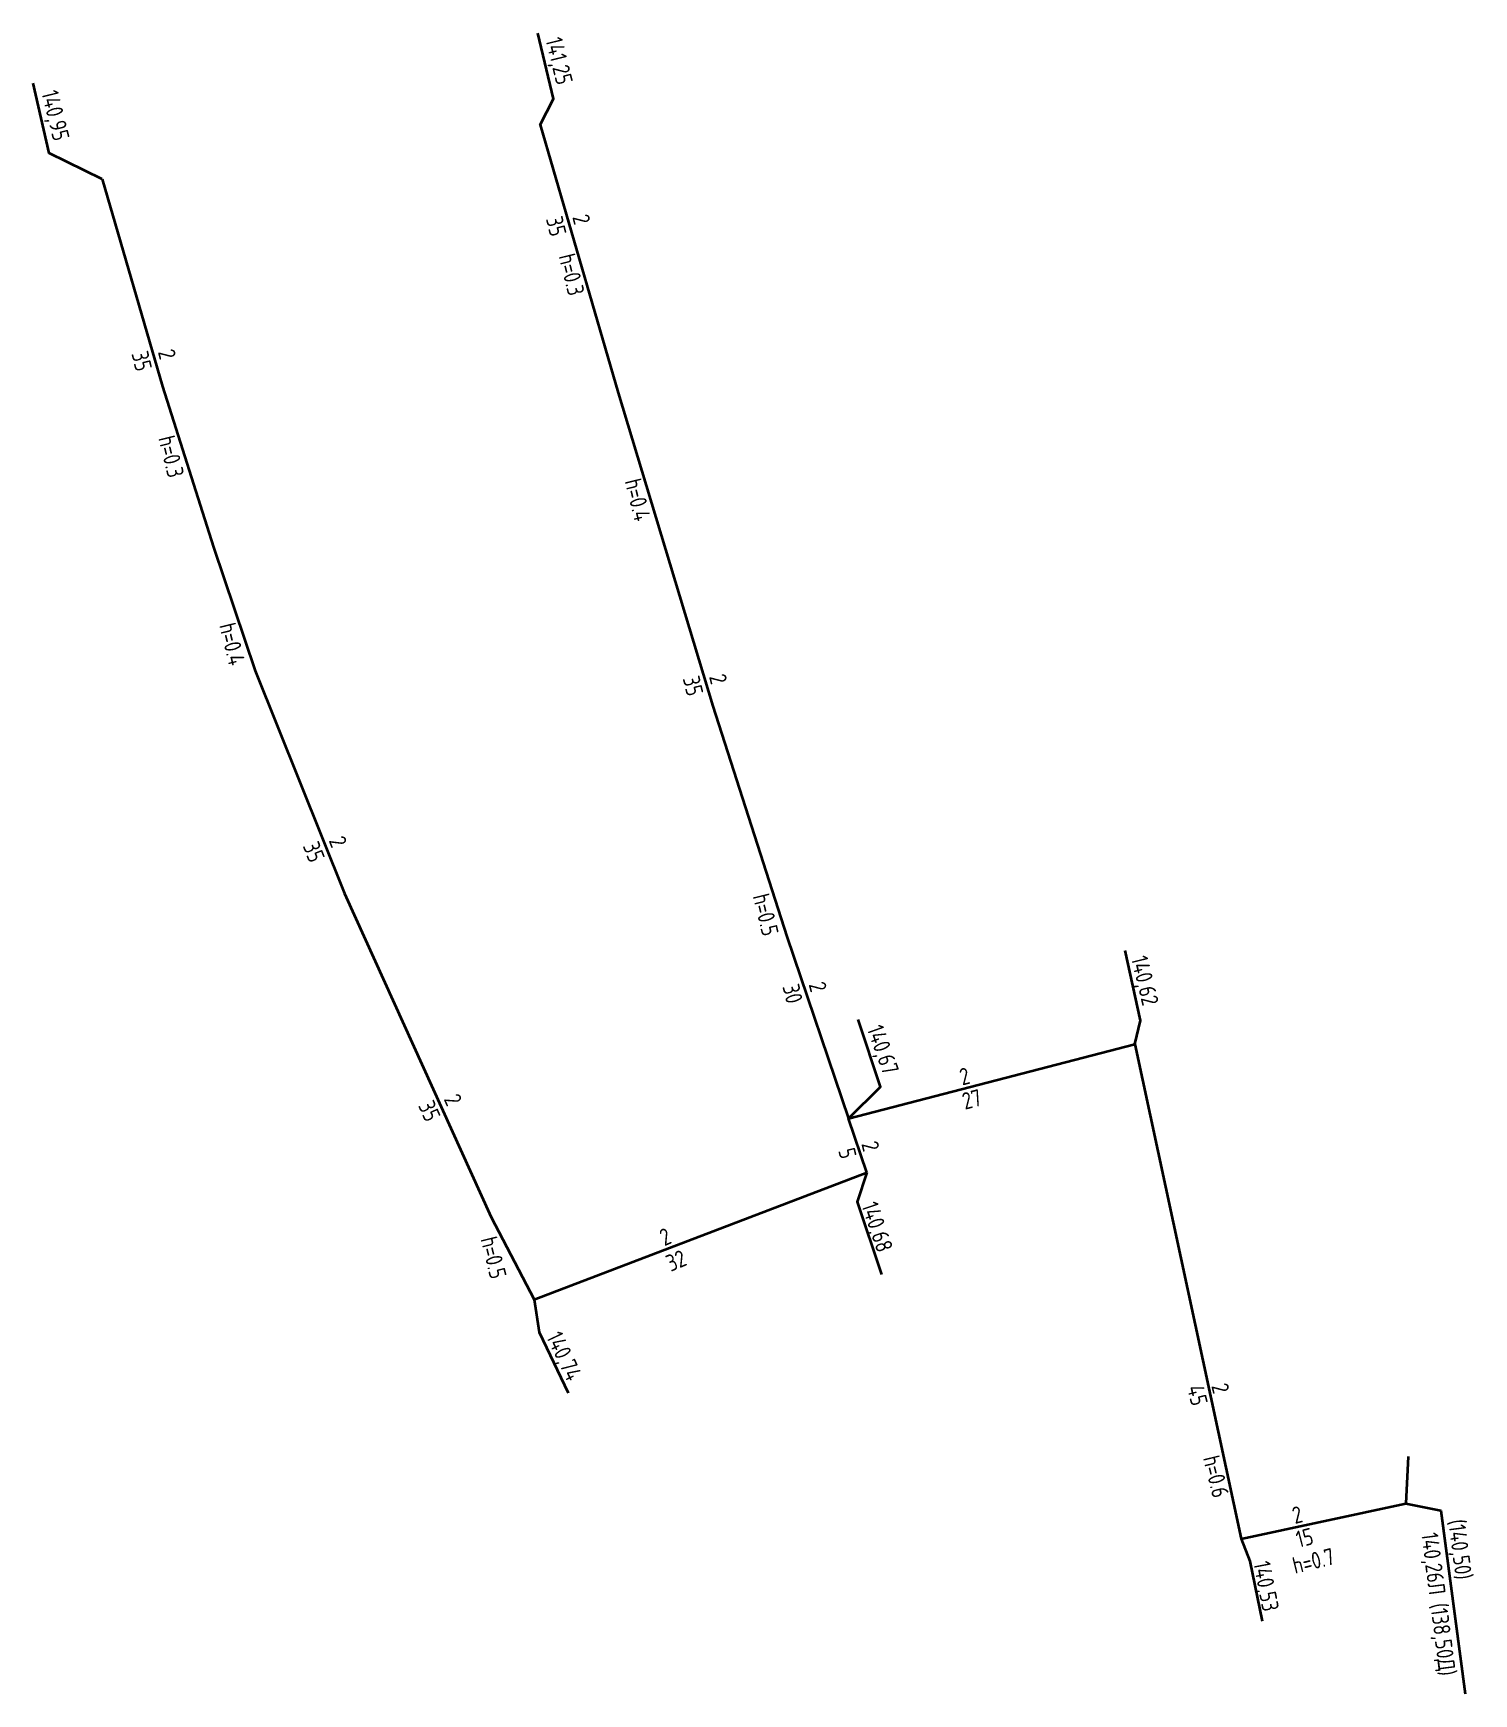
# Model space of a CAD drawing. Extents: x 10268 to 14501, y 7440 to 10044.
# Drawn here: x 10268.4 to 10396.5, y 9896.4 to 10044 of the extents above; entities that cross this region are included whole.
import ezdxf
from ezdxf.enums import TextEntityAlignment as Align

# ---------------------------------------------------------------- set-up
doc = ezdxf.new("R2010")
doc.units = 0
doc.layers.add('3-Пассажирская$0$Водоотвод', color=1, linetype='Continuous', lineweight=40)
doc.styles.add('3-Пассажирская$0$Трасса новая с увязкой$0$Standard', font='SPDS.shx', dxfattribs={"oblique": 15, "height": 2})
doc.linetypes.add('3-Пассажирская$0$5-Карачарово$0$Трасса новая с увязкой$0$LOTOK', pattern='A,7e-05,[1,Лоток.shx,S=1,R=0,X=0,Y=0],-7', length=7.00007)

msp = doc.modelspace()

# ---------------------------------------------------------------- linework, layer by layer
at = {"layer": '3-Пассажирская$0$Водоотвод', "color": 1, "linetype": '3-Пассажирская$0$5-Карачарово$0$Трасса новая с увязкой$0$LOTOK'}
msp.add_line((10340.92, 9947.55), (10366.38, 9954.17), dxfattribs=at)
at = {"layer": '3-Пассажирская$0$Водоотвод', "color": 1}
for points in [[(10313.49, 10035.87), (10314.67, 10038.2), (10313.28, 10044.03)], [(10274.54, 10031.06), (10269.82, 10033.35), (10268.41, 10039.6)], [(10366.38, 9954.17), (10366.87, 9956.27), (10365.51, 9962.5)], [(10340.92, 9947.55), (10343.76, 9950.36), (10341.77, 9956.35)], [(10342.55, 9942.74), (10341.67, 9940.14), (10343.84, 9933.67)], [(10312.97, 9931.45), (10313.4, 9928.56), (10315.99, 9923.18)], [(10390.47, 9913.33), (10393.59, 9912.71), (10395.74, 9896.41)], [(10375.81, 9910.18), (10376.6, 9908.21), (10377.69, 9902.88)]]:
    msp.add_lwpolyline(points, dxfattribs=at)
at = {"layer": '3-Пассажирская$0$Водоотвод', "color": 1, "linetype": '3-Пассажирская$0$5-Карачарово$0$Трасса новая с увязкой$0$LOTOK', "flags": 128}
for points in [[(10313.49, 10035.87), (10313.49, 10035.87), (10320.43, 10012.07), (10328.83, 9984.2), (10335.43, 9963.74), (10340.92, 9947.55)], [(10274.54, 10031.06), (10279.92, 10012.62), (10284.43, 9998.33), (10288.16, 9987.34), (10296.08, 9967.54), (10309.14, 9938.79), (10312.97, 9931.45)], [(10366.38, 9954.17), (10375.81, 9910.18)], [(10342.55, 9942.74), (10340.92, 9947.55)], [(10312.97, 9931.45), (10342.55, 9942.74)], [(10390.67, 9917.51), (10390.47, 9913.33)], [(10375.81, 9910.18), (10390.47, 9913.33)]]:
    msp.add_lwpolyline(points, dxfattribs=at)

# ---------------------------------------------------------------- texts
at = {"layer": '3-Пассажирская$0$Водоотвод', "color": 1, "style": '3-Пассажирская$0$Трасса новая с увязкой$0$Standard'}
for s, rotation, p in [('141,25', 283.8391, (10314.46, 10041.39, 141.42)), ('140,95', 283.8391, (10269.67, 10036.54, 141.42)), ('35', 283.8391, (10314.19, 10026.69, 141.42)), ('2', 283.8391, (10316.44, 10027.3, 141.42)), ('h=0.3', 283.8391, (10315.56, 10022.4, 141.42)), ('35', 283.8391, (10277.34, 10014.7, 141.42)), ('2', 283.8391, (10279.59, 10015.31, 141.42)), ('h=0.3', 283.8391, (10279.96, 10006.22, 141.42)), ('h=0.4', 283.8391, (10321.44, 10002.37, 141.42)), ('h=0.4', 283.8391, (10285.38, 9989.55, 141.42)), ('35', 283.8391, (10326.36, 9985.83, 141.42)), ('2', 283.8391, (10328.6, 9986.44, 141.42)), ('35', 291.4543, (10292.67, 9970.98, 141.42)), ('2', 291.4543, (10294.82, 9971.88, 141.42)), ('h=0.5', 283.8391, (10332.82, 9965.49, 141.42)), ('140,62', 283.8391, (10366.54, 9959.63, 141.42)), ('30', 283.8391, (10335.22, 9958.47, 141.42)), ('2', 283.8391, (10337.46, 9959.08, 141.42)), ('140,67', 289.6403, (10343.27, 9953.42, 141.42)), ('2', 14.4621, (10351.42, 9950.58, 141.42)), ('35', 294.0429, (10302.96, 9947.92, 141.42)), ('2', 294.0429, (10305.06, 9948.91, 141.42)), ('27', 14.4621, (10352.06, 9948.53, 141.42)), ('5', 283.8391, (10340.09, 9944.28, 141.42)), ('2', 283.8391, (10342.14, 9944.91, 141.42)), ('140,68', 288.5856, (10342.76, 9937.68, 141.42)), ('2', 23.0053, (10324.91, 9936.35, 141.42)), ('h=0.5', 283.8391, (10308.62, 9935.01, 141.42)), ('32', 23.0053, (10325.87, 9934.23, 141.42)), ('140,74', 295.2377, (10314.96, 9926.11, 141.42)), ('45', 283.8391, (10371.21, 9922.77, 141.42)), ('2', 283.8391, (10373.26, 9923.39, 141.42)), ('h=0.6', 283.8391, (10372.86, 9915.55, 141.42)), ('2', 14.4621, (10381, 9911.6, 141.42)), ('15', 14.4621, (10381.65, 9909.56, 141.42)), ('(140,50)', 277.2804, (10394.56, 9909.15, 141.42)), ('h=0.7', 13.8391, (10382.42, 9907.5, 141.42)), ('140,26Л (138,50Д)', 277.2804, (10392.64, 9904.29, 141.42)), ('140,53', 280.8086, (10377.32, 9905.84, 141.42))]:
    msp.add_text(s, height=1.5, rotation=rotation, dxfattribs=at).set_placement(p, align=Align.CENTER)

doc.saveas('drawing.dxf')
